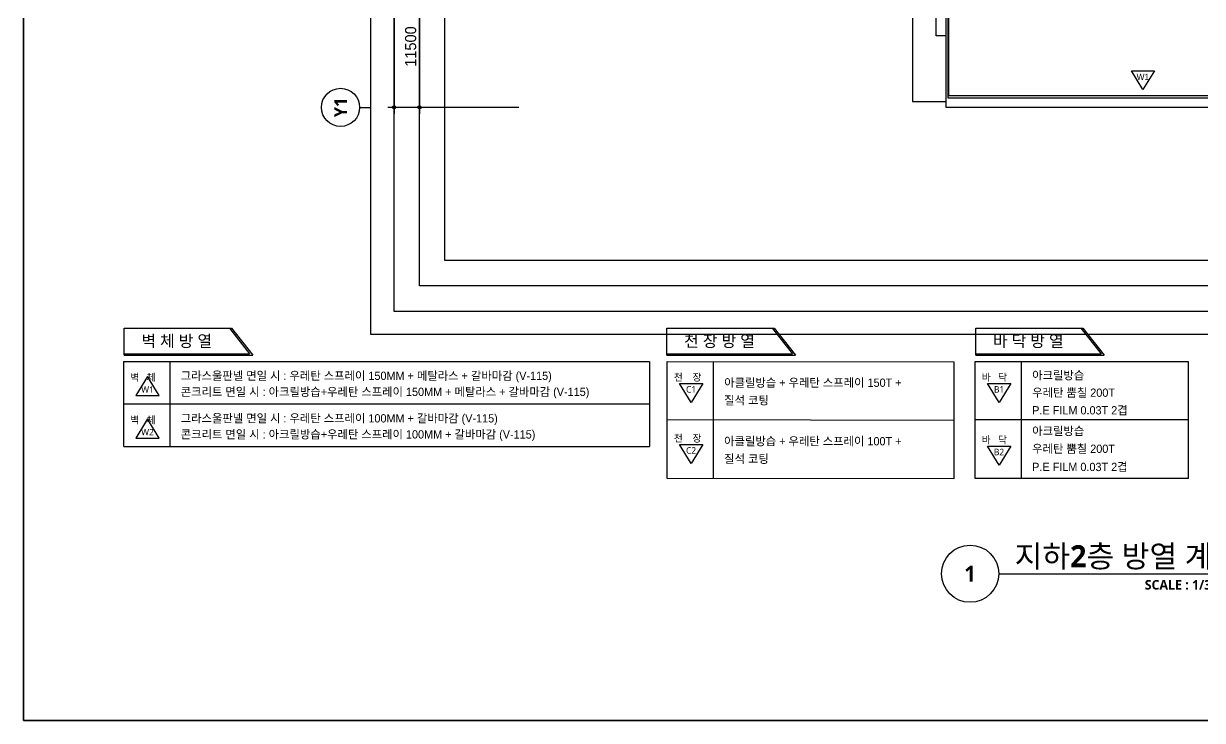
# Model space of a CAD drawing. Header units: millimetres. Extents: x 0 to 252000, y 0 to 178200.
# Drawn here: x 0 to 111317, y 0 to 65834 of the extents above; entities that cross this region are included whole.
import ezdxf
from ezdxf.enums import TextEntityAlignment as Align

# ---------------------------------------------------------------- set-up
doc = ezdxf.new("R2010")
doc.units = ezdxf.units.MM
doc.header["$LTSCALE"] = 400
doc.header["$MEASUREMENT"] = 0
doc.header["$PDSIZE"] = -10
doc.linetypes.add('CONTIN', pattern=[0])
doc.layers.get('0').update_dxf_attribs({"linetype": 'CONTINUOUS'})
doc.layers.get('Defpoints').update_dxf_attribs({"color": 153, "linetype": 'CONTINUOUS'})
for name, color, linetype in [('A-ANNO-TEXT1', 7, 'CONTINUOUS'), ('A-ANNO-TITL', 7, 'CONTINUOUS'), ('A-ST-AXIS-BUB', 7, 'CONTINUOUS'), ('A-ST-AXIS-DIM', 7, 'CONTINUOUS'), ('AA-XXXX-TXT1', 2, 'CONTINUOUS'), ('COL', 2, 'CONTINUOUS'), ('ROM', 7, 'CONTINUOUS'), ('text', 3, 'CONTINUOUS'), ('우레탄 스프레이 150t', 6, 'CONTINUOUS')]:
    doc.layers.add(name, color=color, linetype=linetype)
doc.layers.add('Defpoint', color=161, linetype='CONTINUOUS', plot=False)
doc.layers.add('면적', color=210, linetype='CONTINUOUS', plot=False)
doc.styles.add('SH_대대리576', font='NanumGothicBold.ttf')
doc.styles.add('굴림', font='gulim.ttc')
doc.styles.add('돋움', font='gulim.ttc', dxfattribs={"width": 0.9})
doc.styles.add('맑은고딕', font='malgun.ttf')
doc.styles.add('송현플러스-돋움체', font='gulim.ttc')
doc.dimstyles.new('SHP 600', dxfattribs={"dimscale": 300, "dimtxt": 3.5, "dimasz": 1, "dimexe": 2, "dimexo": 2, "dimgap": 1, "dimtad": 1, "dimdec": 0, "dimzin": 0, "dimdsep": 46, "dimtxsty": '송현플러스-돋움체', "dimblk": 'DIMDOT', "dimcen": 0.09, "dimclrt": 3, "dimadec": 0, "dimazin": 1, "dimtfac": 1, "dimtdec": 0, "dimtix": 1, "dimtmove": 2, "dimatfit": 0, "dimldrblk": 'DIMDOT', "dimfxl": 1, "dimtolj": 1, "dimtzin": 0, "dimarcsym": 0})

# ---------------------------------------------------------------- blocks, each defined once
blk = doc.blocks.new('DIMDOT')
at = {"color": 0}
blk.add_line((-2, 0), (2, 0), dxfattribs=at)
for radius in [0.5, 0.25]:
    blk.add_circle((0, 0), radius, dxfattribs=at)
blk = doc.blocks.new('*D1904')
at = {"layer": 'A-ST-AXIS-DIM', "color": 0, "lineweight": -2}
for p, q in [((46782, 142716), (34382, 142716)), ((34982, 142416), (34982, 58216)), ((46782, 57916), (34382, 57916))]:
    blk.add_line(p, q, dxfattribs=at)
at = {"layer": 'Defpoints', "color": 0}
for p in [(47382, 142716), (34982, 57916), (47382, 57916)]:
    blk.add_point(p, dxfattribs=at)
at = {"layer": 'A-ST-AXIS-DIM', "color": 0, "linetype": 'ByBlock', "lineweight": -2, "xscale": 300, "yscale": 300, "zscale": 300}
for p, rotation in [((34982, 142716), 90), ((34982, 57916), 270)]:
    blk.add_blockref('DIMDOT', p, dxfattribs=dict(at, rotation=rotation))
at = {"layer": 'A-ST-AXIS-DIM', "color": 3, "insert": (34156, 100316), "char_height": 1050, "attachment_point": 5, "rotation": 90, "style": '송현플러스-돋움체'}
blk.add_mtext('\\A1;84800', dxfattribs=at)
blk = doc.blocks.new('*D1905')
at = {"layer": 'A-ST-AXIS-DIM', "color": 0, "lineweight": -2}
for p, q in [((46782, 69416), (36782, 69416)), ((37382, 69116), (37382, 58216)), ((46782, 57916), (36782, 57916))]:
    blk.add_line(p, q, dxfattribs=at)
at = {"layer": 'Defpoints', "color": 0}
for p in [(47382, 69416), (37382, 57916), (47382, 57916)]:
    blk.add_point(p, dxfattribs=at)
at = {"layer": 'A-ST-AXIS-DIM', "color": 0, "linetype": 'ByBlock', "lineweight": -2, "xscale": 300, "yscale": 300, "zscale": 300}
for p, rotation in [((37382, 69416), 90), ((37382, 57916), 270)]:
    blk.add_blockref('DIMDOT', p, dxfattribs=dict(at, rotation=rotation))
at = {"layer": 'A-ST-AXIS-DIM', "color": 3, "insert": (36556, 63666), "char_height": 1050, "attachment_point": 5, "rotation": 90, "style": '송현플러스-돋움체'}
blk.add_mtext('\\A1;11500', dxfattribs=at)
blk = doc.blocks.new('A-ST-AXIS-BUB-1')
at = {"layer": 'A-ST-AXIS-BUB'}
blk.add_line((0, 350), (0, 0), dxfattribs=at)
blk.add_circle((0, 950), 600, dxfattribs=at)
blk = doc.blocks.new('G$C67953E58')
at = {"layer": '면적'}
for points in [[(15100, 33800), (59600, 33800), (59600, 12200), (58300, 12200), (58300, 8850), (55850, 8850), (55850, 0), (19350, 0), (19350, 10950), (15600, 10950), (15600, 11500), (15100, 11500)], [(18400, 10950), (16150, 10950), (16150, 550), (19350, 550), (19350, 6750), (18400, 6750)]]:
    blk.add_lwpolyline(points, close=True, dxfattribs=at)
blk = doc.blocks.new('*U1799')
at = {"layer": 'A-ANNO-TITL'}
blk.add_line((0, 0), (4833, 0), dxfattribs=at)
blk.add_circle((-450, 0), 450, dxfattribs=at)
at = {"layer": 'AA-XXXX-TXT1', "style": 'SH_대대리576'}
blk.add_attdef('DWG.TITLE', (250, 100), '', height=350, dxfattribs=at)
at = {"layer": 'AA-XXXX-TXT1', "color": 7, "style": 'SH_대대리576'}
blk.add_attdef('NO1', text='', height=300, dxfattribs=at).set_placement((-450, 0), align=Align.MIDDLE)
at = {"layer": 'AA-XXXX-TXT1', "style": 'SH_대대리576'}
blk.add_attdef('SCALE', text='', height=150, dxfattribs=at).set_placement((4583, -100), align=Align.TOP_RIGHT)

msp = doc.modelspace()

# ---------------------------------------------------------------- linework, layer by layer
for p, q in [((9449.9, 33919.6, 103000), (59089, 33919.6, 103000)), ((9456.6, 25882.1, 103000), (9456.6, 33919.6, 103000)), ((59095.7, 33919.6, 103000), (59095.7, 25882.1, 103000)), ((60781.6, 22855.6, 103000), (60781.6, 33919.6, 103000)), ((60781.6, 33919.6, 103000), (87850.6, 33880.2, 103000)), ((87850.6, 33880.2, 103000), (87850.6, 22816.2, 103000)), ((89866.8, 22855.6, 103000), (89866.8, 33919.6, 103000)), ((89866.8, 33919.6, 103000), (109985.6, 33919.6, 103000)), ((109985.6, 33919.6, 103000), (109985.6, 22855.6, 103000)), ((9461, 29900.8, 103000), (59095.7, 29900.8, 103000)), ((87856.4, 28348.2, 103000), (60781.6, 28387.6, 103000)), ((109991.4, 28387.6, 103000), (89866.8, 28387.6, 103000)), ((9456.6, 25882.1, 103000), (59095.7, 25882.1, 103000)), ((87856.4, 22816.2, 103000), (60781.6, 22855.6, 103000)), ((109991.4, 22855.6, 103000), (89866.8, 22855.6, 103000))]:
    msp.add_line(p, q)
at = {"color": 6}
for p, q in [((11706.9, 32502.4, 103000), (10605.6, 30696, 103000)), ((12808.3, 30696, 103000), (11706.9, 32502.4, 103000)), ((61930.6, 31832.9, 103000), (64133.3, 31832.9, 103000)), ((63032, 30026.5, 103000), (61930.6, 31832.9, 103000)), ((64133.3, 31832.9, 103000), (63032, 30026.5, 103000)), ((91015.8, 31832.9, 103000), (93218.5, 31832.9, 103000)), ((92117.1, 30026.5, 103000), (91015.8, 31832.9, 103000)), ((93218.5, 31832.9, 103000), (92117.1, 30026.5, 103000)), ((10605.6, 30696, 103000), (12808.3, 30696, 103000)), ((11706.9, 28483.6, 103000), (10605.6, 26677.3, 103000)), ((12808.3, 26677.3, 103000), (11706.9, 28483.6, 103000)), ((10605.6, 26677.3, 103000), (12808.3, 26677.3, 103000)), ((61930.6, 26066.9, 103000), (64133.3, 26066.9, 103000)), ((63032, 24260.5, 103000), (61930.6, 26066.9, 103000)), ((64133.3, 26066.9, 103000), (63032, 24260.5, 103000)), ((91010.8, 25917.8, 103000), (93213.5, 25917.8, 103000)), ((92112.1, 24111.5, 103000), (91010.8, 25917.8, 103000)), ((93213.5, 25917.8, 103000), (92112.1, 24111.5, 103000))]:
    msp.add_line(p, q, dxfattribs=at)
at = {"color": 6, "elevation": 103000}
msp.add_lwpolyline([(106777.1, 61367.2), (105694.3, 59591.3), (104611.5, 61367.2), (106777.1, 61367.2)], dxfattribs=at)
at = {"layer": 'COL'}
for p, q in [((9497.1, 34496.2, 103000), (9497.1, 37070.1, 103000)), ((9497.1, 37070.1, 103000), (19629.9, 37070.1, 103000)), ((19433.5, 37065.5, 103000), (21344.7, 34623.6, 103000)), ((19629.9, 37070.1, 103000), (21644.3, 34496.2, 103000)), ((60747.1, 34496.2, 103000), (60747.1, 37070.1, 103000)), ((60747.1, 37070.1, 103000), (70879.8, 37070.1, 103000)), ((70683.5, 37065.5, 103000), (72594.6, 34623.6, 103000)), ((70879.8, 37070.1, 103000), (72894.2, 34496.2, 103000)), ((89907.3, 34496.2, 103000), (89907.3, 37070.1, 103000)), ((89907.3, 37070.1, 103000), (100040.1, 37070.1, 103000)), ((99843.7, 37065.5, 103000), (101754.9, 34623.6, 103000)), ((100040.1, 37070.1, 103000), (102054.5, 34496.2, 103000)), ((9497.1, 34623.6, 103000), (21344.7, 34623.6, 103000)), ((60747.1, 34623.6, 103000), (72594.6, 34623.6, 103000)), ((89907.3, 34623.6, 103000), (101754.9, 34623.6, 103000)), ((9497.1, 34496.2, 103000), (21644.3, 34496.2, 103000)), ((60747.1, 34496.2, 103000), (72894.2, 34496.2, 103000)), ((89907.3, 34496.2, 103000), (102054.5, 34496.2, 103000))]:
    msp.add_line(p, q, dxfattribs=at)
at = {"layer": 'Defpoint'}
for points in [[(0, 178200), (252000, 178200), (252000, 0), (0, 0)], [(252000, 178200), (0, 178200), (0, 0), (252000, 0)], [(203981.8, 36444.9), (32781.8, 36444.9), (32781.8, 165016.3), (203981.8, 165016.3)], [(201781.8, 38644.9), (34981.8, 38644.9), (34981.8, 162816.3), (201781.8, 162816.3)], [(199381.8, 41044.9), (37381.8, 41044.9), (37381.8, 160416.3), (199381.8, 160416.3)], [(196981.8, 43444.9), (39781.8, 43444.9), (39781.8, 158016.3), (196981.8, 158016.3)]]:
    msp.add_lwpolyline(points, close=True, dxfattribs=at)
at = {"layer": 'ROM', "linetype": 'CONTIN'}
for p, q in [((13806.9, 33919.6, 103000), (13806.9, 25882.1, 103000)), ((65131.9, 33919.6, 103000), (65131.9, 22855.6, 103000)), ((94217, 33919.6, 103000), (94217, 22855.6, 103000))]:
    msp.add_line(p, q, dxfattribs=at)
at = {"layer": '우레탄 스프레이 150t'}
msp.add_lwpolyline([(123481.8, 68211.3), (123381.8, 68211.3), (123381.8, 59016.3), (87381.8, 59016.3), (87381.8, 69116.3), (85461.8, 69116.3), (85461.8, 68716.3), (85561.8, 68716.3), (85561.8, 69016.3), (87281.8, 69016.3), (87281.8, 58816.3), (123481.8, 58816.3), (123481.8, 68211.3)], dxfattribs=at)

# ---------------------------------------------------------------- block references
msp.add_blockref('G$C67953E58', (67781.8, 57916.3))
ref = msp.add_blockref('*U1799', (92077, 13865, 103000), dxfattribs=dict(xscale=6, yscale=6, zscale=6))
ref.add_attrib('SCALE', 'SCALE : 1/300 (A3:1/600)', dxfattribs={"layer": 'A-ANNO-TITL', "height": 900, "style": 'SH_대대리576'}).set_placement((119577.4, 13265, 103000), align=Align.TOP_RIGHT)
ref.add_attrib('DWG.TITLE', '지하2층 방열 계획도', (93577, 14465, 103000), dxfattribs={"layer": 'A-ANNO-TITL', "height": 2087.447, "style": 'SH_대대리576'})
ref.add_attrib('NO1', '1', dxfattribs={"layer": 'A-ANNO-TITL', "color": 7, "height": 1500, "style": 'SH_대대리576'}).set_placement((89377, 13865, 103000), align=Align.MIDDLE)
at = {"layer": 'A-ST-AXIS-BUB', "xscale": 3, "yscale": 3, "zscale": 3, "rotation": 90}
msp.add_blockref('A-ST-AXIS-BUB-1', (32781.8, 57916.3), dxfattribs=at)

# ---------------------------------------------------------------- texts
at = {"layer": 'A-ANNO-TEXT1', "style": 'SH_대대리576'}
msp.add_text('Y1', height=1200, rotation=90, dxfattribs=at).set_placement((29931.8, 57916.3), align=Align.MIDDLE_CENTER)
at = {"layer": 'ROM', "style": '돋움'}
for s, height, p in [('그라스울판넬 면일 시 : 우레탄 스프레이 150MM + 메탈라스 + 갈바마감 (V-115)', 783.343, (14839.8, 32167.6, 103000)), ('아클릴방습 + 우레탄 스프레이 150T +', 783.343, (66158.2, 31515.5, 103000)), ('아크릴방습 ', 783.34, (95243.4, 32213.2, 103000)), ('콘크리트 면일 시 : 아크릴방습+우레탄 스프레이 150MM + 메탈라스 + 갈바마감 (V-115)', 783.343, (14839.8, 30650.1, 103000)), ('우레탄 뿜칠 200T', 783.343, (95243.4, 30573.9, 103000)), ('질석 코팅', 783.34, (66158.2, 29848.5, 103000)), ('그라스울판넬 면일 시 : 우레탄 스프레이 100MM + 갈바마감 (V-115)', 783.343, (14839.8, 28148.8, 103000)), ('P.E FILM 0.03T 2겹', 783.343, (95243.4, 28906.9, 103000)), ('아크릴방습 ', 783.34, (95243.4, 26952.9, 103000)), ('콘크리트 면일 시 : 아크릴방습+우레탄 스프레이 100MM + 갈바마감 (V-115)', 783.343, (14839.8, 26631.4, 103000)), ('아클릴방습 + 우레탄 스프레이 100T +', 783.343, (66150.2, 25983.5, 103000)), ('우레탄 뿜칠 200T', 783.343, (95238.3, 25272.3, 103000)), ('질석 코팅', 783.34, (66150.2, 24316.5, 103000)), ('P.E FILM 0.03T 2겹', 783.343, (95238.3, 23558.7, 103000))]:
    msp.add_text(s, height=height, dxfattribs=at).set_placement(p)
at = {"layer": 'text'}
for s, height, style, p in [('W1', 600, '굴림', (105694.3, 60787.4, 103000)), ('벽 체 방 열', 1107.78, '맑은고딕', (14465.3, 35844.5, 103000)), ('천 장 방 열', 1107.78, '맑은고딕', (65715.3, 35844.5, 103000)), ('바 닥 방 열', 1107.78, '맑은고딕', (94875.5, 35844.5, 103000)), ('W1', 610.29, '맑은고딕', (11706.9, 31254.2, 103000)), ('C1', 610.29, '맑은고딕', (63032, 31274.7, 103000)), ('B1', 610.29, '맑은고딕', (92117.1, 31274.7, 103000)), ('W2', 610.29, '맑은고딕', (11706.9, 27235.4, 103000)), ('C2', 610.29, '맑은고딕', (63032, 25508.7, 103000)), ('B2', 610.29, '맑은고딕', (92112.1, 25359.7, 103000))]:
    msp.add_text(s, height=height, dxfattribs=dict(at, style=style)).set_placement(p, align=Align.MIDDLE_CENTER)
at = {"layer": 'text', "style": '맑은고딕'}
for s, p in [('벽   체', (10075.6, 32064.2, 103000)), ('천    장', (61400.6, 32084.7, 103000)), ('바   닥', (90485.8, 32084.7, 103000)), ('벽   체', (10075.6, 28045.4, 103000)), ('천    장', (61400.6, 26318.8, 103000)), ('바   닥', (90480.7, 26169.7, 103000))]:
    msp.add_text(s, height=676, dxfattribs=at).set_placement(p)

# ---------------------------------------------------------------- dimensions: what is measured, and where the dimension line sits
at = {"layer": 'A-ST-AXIS-DIM'}
for base, p1, picture, middle in [((34981.8, 57916.3), (47381.8, 142716.3), '*D1904', (34156.1, 100316.3)), ((37381.8, 57916.3), (47381.8, 69416.3), '*D1905', (36556.1, 63666.3))]:
    dim = msp.add_linear_dim(base=base, p1=p1, p2=(47381.8, 57916.3), angle=90, dimstyle='SHP 600', dxfattribs=at)
    dim.commit()
    dim.dimension.update_dxf_attribs({"geometry": picture, "text_midpoint": middle})

doc.saveas('drawing.dxf')
